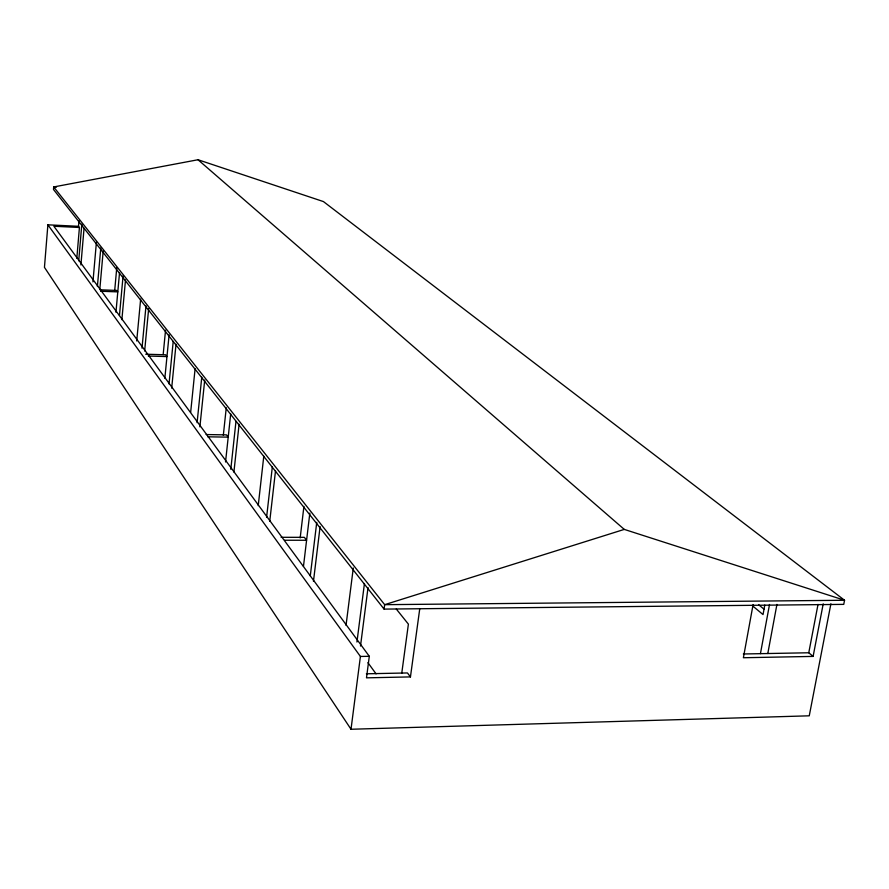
<?xml version="1.0" encoding="UTF-8"?>
<svg xmlns="http://www.w3.org/2000/svg" width="889" height="889" viewBox="0 0 889 889"><rect width="100%" height="100%" fill="white"/><g stroke="black" fill="none" stroke-linecap="round" stroke-linejoin="round"><path stroke-width="1.33" d="M76.821 258.255L79.421 227.484L78.499 226.306L47.884 224.817L44.45 267.356L351.011 729.258L809.257 715.812L830.904 603.798M78.499 226.306L78.965 220.861M78.721 260.766L81.832 224.106M80.91 264.955L84.044 228.306M92.945 281.924L96.401 242.341M97.401 286.48L100.79 247.898M99.812 289.336L103.213 250.776M114.681 290.714L116.759 267.711M115.948 312.239L119.537 272.701M119.47 315.473L123.093 275.723M121.871 319.684L125.505 279.946M136.717 340.965L140.651 299.06M141.996 348.177L145.996 305.838M144.651 350.999L148.663 308.672M163.176 354.511L165.554 330.175M164.843 378.269L169.099 334.864M169.021 383.937L173.211 341.42M171.677 388.126L176.022 344.254M190.657 412.34L195.102 368.713M197.091 422.664L201.77 377.169M199.881 426.864L204.726 380.003M223.328 435.266L226.262 407.751M225.539 461.98L230.707 413.829M230.796 469.303L235.974 421.386M233.907 472.081L239.108 424.186M258.232 505.608L263.789 456.19M266.6 517.242L272.345 466.792M269.734 521.343L275.501 470.926M300.171 537.956L303.927 506.363M303.46 566.426L309.839 513.097M310.283 575.905L316.74 522.388M313.461 581.362L320.107 526.51M346.032 625.345L353.289 568.004M356.934 642.036L364.446 583.495M360.501 646.047L368.035 587.551M351.011 729.258L360.412 656.46L47.884 224.817M79.421 227.484L53.873 226.251L369.302 656.304L366.49 677.84L410.451 676.907L419.741 608.843M384.081 609.109L384.67 604.676L53.696 186.946L198.014 159.742L323.44 201.581L844.55 600.264L843.75 604.376L384.081 609.109L53.484 189.468L53.696 186.946L56.463 187.101M401.761 673.206L408.395 624.134L396.283 609.021M753.094 604.564L743.393 657.738L813.113 656.404L823.214 603.853M764.773 605.087L763.029 614.577L752.383 605.687M760.439 653.637L769.518 604.487M767.807 653.504L776.93 604.409M813.113 656.404L808.768 652.77L818.024 604.42M624.278 529.399L384.67 604.676L844.55 600.264L624.278 529.399L198.014 159.742M366.379 673.795L407.451 672.951L410.451 676.907M360.412 656.46L369.302 656.304M743.348 653.982L808.768 652.77M281.113 537.3L304.36 537.334L306.583 540.256L284.636 540.245M206.104 434.543L226.495 434.888L228.206 437.144L207.759 436.81M145.685 354.211L165.61 354.789L166.965 356.578L148.319 356.033M100.046 289.792L116.692 290.436L117.793 291.892L100.579 291.225M758.65 604.742L763.995 609.176M367.924 662.672L376.058 673.862"/></g></svg>
